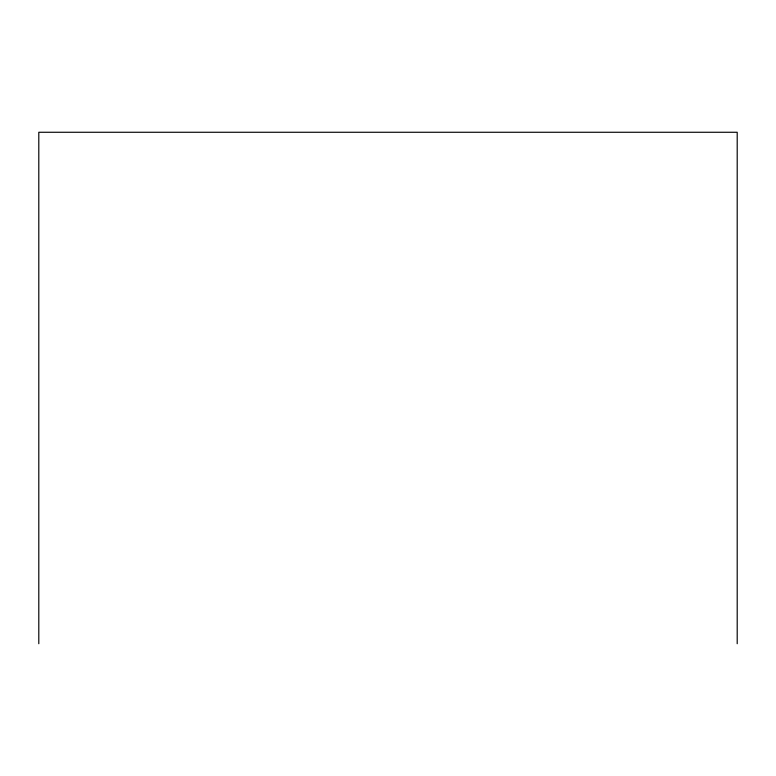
<?xml version="1.0" encoding="UTF-8"?>
<svg xmlns="http://www.w3.org/2000/svg" width="776" height="776" viewBox="0 0 776 776"><rect width="100%" height="100%" fill="white"/><g stroke="black" fill="none" stroke-linecap="round" stroke-linejoin="round"><path stroke-width="1.16" d="M737.2 643.731L737.2 132.269L38.8 132.269L38.8 643.731"/></g></svg>
